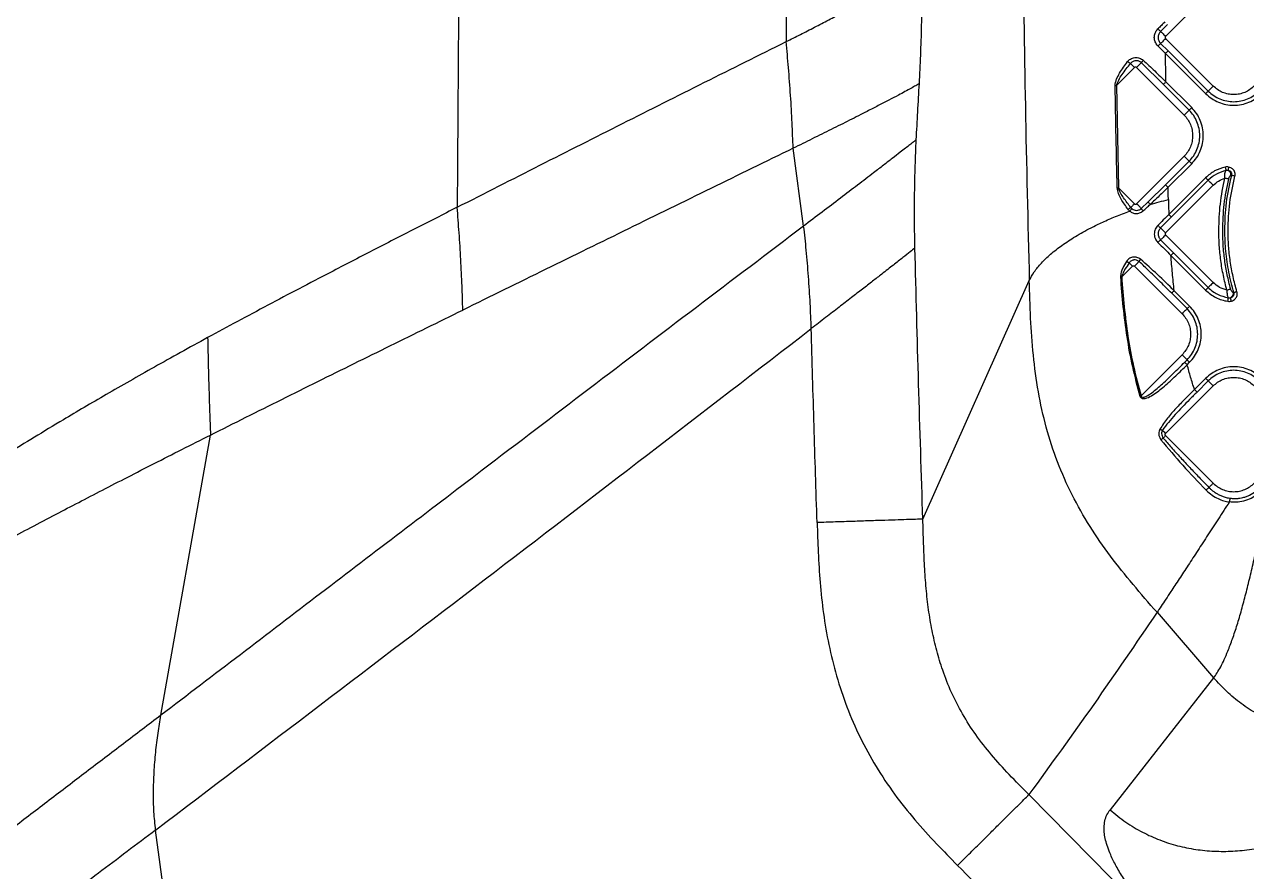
# Model space of a CAD drawing. Extents: x 400 to 501, y 484 to 634.
# Drawn here: x 417.22 to 434.14, y 535.79 to 547.51 of the extents above; entities that cross this region are included whole.
import ezdxf

# ---------------------------------------------------------------- set-up
doc = ezdxf.new("R2010")
doc.units = 0
doc.header["$MEASUREMENT"] = 0
doc.layers.add('DIM', color=3, linetype='Continuous')
doc.layers.add('GEOMETRY', color=3, linetype='Continuous', lineweight=25)

# ---------------------------------------------------------------- blocks, each defined once
blk = doc.blocks.new('2026 GRANDEE')
at = {"layer": 'GEOMETRY', "ltscale": 16}
for p, q in [((-17.406, -49.491), (-16.747, -48.833)), ((-17.38, -49.326), (-17.475, -49.422)), ((-16.747, -50.178), (-17.406, -49.52)), ((-17.513, -49.624), (-17.408, -49.726)), ((-17.475, -49.589), (-17.373, -49.692)), ((-17.408, -49.726), (-16.852, -50.283)), ((-17.373, -49.692), (-16.817, -50.248)), ((-17.436, -50.155), (-17.742, -49.855)), ((-17.837, -49.922), (-18.088, -50.173)), ((-17.809, -49.922), (-17.15, -50.581)), ((-18.088, -50.173), (-18.059, -51.586)), ((-17.08, -50.511), (-17.436, -50.155)), ((-17.045, -50.477), (-17.401, -50.12)), ((-17.809, -51.808), (-17.15, -51.149)), ((-17.406, -51.546), (-17.08, -51.219)), ((-17.372, -51.58), (-17.045, -51.254)), ((-16.502, -51.417), (-16.491, -51.415)), ((-18.076, -51.587), (-18.059, -51.586)), ((-18.059, -51.586), (-17.837, -51.808)), ((-17.647, -51.783), (-17.406, -51.546)), ((-17.406, -52.211), (-16.747, -51.552)), ((-16.852, -51.447), (-17.362, -51.957)), ((-16.817, -51.482), (-17.327, -51.992)), ((-17.743, -51.874), (-17.647, -51.783)), ((-17.327, -51.992), (-17.475, -52.142)), ((-16.747, -52.898), (-17.406, -52.239)), ((-17.475, -52.308), (-17.297, -52.487)), ((-17.332, -52.522), (-16.852, -53.003)), ((-17.297, -52.487), (-16.817, -52.968)), ((-17.865, -52.67), (-18.014, -52.819)), ((-17.837, -52.67), (-17.178, -53.329)), ((-20.767, -56.173), (-19.293, -52.87)), ((-17.108, -53.259), (-17.322, -53.046)), ((-17.074, -53.225), (-17.287, -53.011)), ((-16.462, -53.038), (-16.473, -53.036)), ((-17.178, -53.897), (-17.745, -54.465)), ((-17.142, -54.001), (-17.108, -53.967)), ((-17.107, -54.035), (-17.074, -54.002)), ((-16.852, -54.224), (-17.006, -54.379)), ((-16.817, -54.259), (-16.971, -54.414)), ((-17.761, -54.469), (-17.745, -54.465)), ((-17.406, -54.987), (-16.747, -54.329)), ((-31.317, -58.887), (-30.628, -55.008)), ((-16.747, -55.674), (-17.406, -55.016)), ((-17.525, -57.462), (-16.741, -58.369)), ((-16.741, -58.369), (-18.175, -60.195)), ((-19.299, -59.985), (-17.454, -61.855)), ((-30.7, -65.538), (-31.388, -60.475))]:
    blk.add_line(p, q, dxfattribs=at)
at = {"layer": 'GEOMETRY'}
blk.add_line((-22.417, -52.118), (-22.562, -51.039), dxfattribs=at)
at = {"layer": 'GEOMETRY', "ltscale": 16}
for points, knots in [([(-27.215, -39.169), (-27.21, -39.769), (-27.201, -40.973), (-27.192, -42.784), (-27.187, -44.602), (-27.187, -46.421), (-27.191, -48.239), (-27.2, -50.051), (-27.209, -51.255), (-27.214, -51.856)], [0, 0, 0, 0, 0.1423204, 0.2851601, 0.4283158, 0.5715827, 0.7147554, 0.857629, 1, 1, 1, 1]), ([(-19.384, -43.213), (-19.39, -44.018), (-19.401, -45.628), (-19.387, -48.043), (-19.352, -50.457), (-19.313, -52.066), (-19.293, -52.87)], [0, 0, 0, 0, 0.25009, 0.500135, 0.750085, 1, 1, 1, 1]), ([(-22.659, -49.564), (-22.593, -49.531), (-22.463, -49.466), (-22.265, -49.365), (-22.07, -49.263), (-21.879, -49.162), (-21.693, -49.062), (-21.515, -48.965), (-21.347, -48.871), (-21.192, -48.781), (-21.064, -48.706), (-20.961, -48.643), (-20.882, -48.592), (-20.817, -48.548), (-20.788, -48.525), (-20.773, -48.514)], [0, 0, 0, 0, 0.082725, 0.164742, 0.246303, 0.327654, 0.409037, 0.490693, 0.57287, 0.655806, 0.739758, 0.803563, 0.868167, 0.933643, 1, 1, 1, 1]), ([(-20.815, -50.144), (-20.808, -50.014), (-20.795, -49.749), (-20.783, -49.339), (-20.775, -48.926), (-20.774, -48.649), (-20.773, -48.514)], [0, 0, 0, 0, 0.245022, 0.499922, 0.754899, 1, 1, 1, 1]), ([(-17.513, -49.624), (-17.521, -49.615), (-17.536, -49.598), (-17.556, -49.559), (-17.567, -49.506), (-17.556, -49.453), (-17.536, -49.413), (-17.521, -49.396), (-17.513, -49.387)], [0, 0, 0, 0, 0.135591, 0.261415, 0.498235, 0.735805, 0.862699, 1, 1, 1, 1]), ([(-17.415, -49.291), (-17.431, -49.307), (-17.464, -49.339), (-17.496, -49.371), (-17.513, -49.387)], [0, 0, 0, 0, 0.5002102, 1, 1, 1, 1]), ([(-17.513, -49.387), (-17.508, -49.391), (-17.5, -49.4), (-17.488, -49.41), (-17.479, -49.419), (-17.477, -49.421), (-17.475, -49.422)], [0, 0, 0, 0, 0.2499956, 0.5, 0.7500044, 1, 1, 1, 1]), ([(-27.214, -51.856), (-26.832, -51.662), (-26.067, -51.273), (-24.925, -50.697), (-23.787, -50.125), (-23.035, -49.751), (-22.659, -49.564)], [0, 0, 0, 0, 0.249946, 0.499908, 0.749912, 1, 1, 1, 1]), ([(-17.475, -49.422), (-17.481, -49.428), (-17.492, -49.44), (-17.505, -49.468), (-17.512, -49.506), (-17.505, -49.543), (-17.491, -49.571), (-17.481, -49.583), (-17.475, -49.589)], [0, 0, 0, 0, 0.136114, 0.263221, 0.501626, 0.739372, 0.865441, 1, 1, 1, 1]), ([(-17.406, -49.491), (-17.407, -49.493), (-17.411, -49.498), (-17.412, -49.506), (-17.411, -49.513), (-17.407, -49.518), (-17.406, -49.52)], [0, 0, 0, 0, 0.2502274, 0.499999, 0.7497729, 1, 1, 1, 1]), ([(-17.475, -49.589), (-17.477, -49.59), (-17.479, -49.592), (-17.488, -49.601), (-17.5, -49.611), (-17.508, -49.62), (-17.513, -49.624)], [0, 0, 0, 0, 0.249996, 0.5, 0.750004, 1, 1, 1, 1]), ([(-17.401, -50.12), (-17.403, -50.055), (-17.405, -49.923), (-17.407, -49.792), (-17.408, -49.726)], [0, 0, 0, 0, 0.500013, 1, 1, 1, 1]), ([(-18.105, -50.173), (-18.104, -50.158), (-18.101, -50.127), (-18.079, -50.068), (-18.029, -49.969), (-17.971, -49.892), (-17.933, -49.84)], [0, 0, 0, 0, 0.119816, 0.241148, 0.488877, 1, 1, 1, 1]), ([(-18.088, -50.173), (-18.078, -50.147), (-18.058, -50.091), (-17.99, -49.99), (-17.931, -49.917), (-17.892, -49.867)], [0, 0, 0, 0, 0.230136, 0.478823, 1, 1, 1, 1]), ([(-17.933, -49.84), (-17.921, -49.827), (-17.901, -49.807), (-17.866, -49.79), (-17.834, -49.782), (-17.8, -49.783), (-17.758, -49.792), (-17.732, -49.81), (-17.716, -49.822)], [0, 0, 0, 0, 0.215866, 0.340646, 0.478172, 0.62192, 0.759949, 1, 1, 1, 1]), ([(-17.892, -49.867), (-17.895, -49.866), (-17.901, -49.863), (-17.911, -49.856), (-17.922, -49.848), (-17.929, -49.843), (-17.933, -49.84)], [0, 0, 0, 0, 0.2499996, 0.5000008, 0.7500016, 1, 1, 1, 1]), ([(-17.742, -49.855), (-17.753, -49.847), (-17.77, -49.834), (-17.799, -49.827), (-17.823, -49.827), (-17.845, -49.832), (-17.87, -49.844), (-17.883, -49.858), (-17.892, -49.867)], [0, 0, 0, 0, 0.239927, 0.378203, 0.520254, 0.656652, 0.78222, 1, 1, 1, 1]), ([(-17.716, -49.822), (-17.719, -49.826), (-17.725, -49.833), (-17.733, -49.842), (-17.739, -49.85), (-17.741, -49.854), (-17.742, -49.855)], [0, 0, 0, 0, 0.249999, 0.5, 0.750001, 1, 1, 1, 1]), ([(-17.716, -49.822), (-17.663, -49.871), (-17.557, -49.969), (-17.453, -50.07), (-17.401, -50.12)], [0, 0, 0, 0, 0.502058, 1, 1, 1, 1]), ([(-17.809, -49.922), (-17.811, -49.921), (-17.815, -49.917), (-17.823, -49.916), (-17.831, -49.917), (-17.835, -49.921), (-17.837, -49.922)], [0, 0, 0, 0, 0.249938, 0.499864, 0.749789, 1, 1, 1, 1]), ([(-20.815, -50.144), (-20.83, -50.153), (-20.86, -50.171), (-20.93, -50.21), (-21.011, -50.254), (-21.112, -50.308), (-21.235, -50.373), (-21.381, -50.448), (-21.561, -50.541), (-21.779, -50.651), (-22.035, -50.779), (-22.299, -50.91), (-22.474, -50.996), (-22.562, -51.039)], [0, 0, 0, 0, 0.075192, 0.146936, 0.215512, 0.281406, 0.366159, 0.448344, 0.528654, 0.646803, 0.763743, 0.880977, 1, 1, 1, 1]), ([(-20.858, -50.922), (-20.851, -50.793), (-20.837, -50.534), (-20.822, -50.275), (-20.815, -50.144)], [0, 0, 0, 0, 0.496297, 1, 1, 1, 1]), ([(-18.076, -51.587), (-18.081, -51.351), (-18.092, -50.88), (-18.101, -50.409), (-18.105, -50.173)], [0, 0, 0, 0, 0.500081, 1, 1, 1, 1]), ([(-18.105, -50.173), (-18.102, -50.173), (-18.097, -50.173), (-18.091, -50.173), (-18.088, -50.173)], [0, 0, 0, 0, 0.5, 1, 1, 1, 1]), ([(-20.858, -50.922), (-20.87, -50.931), (-20.893, -50.95), (-20.945, -50.991), (-21.007, -51.039), (-21.087, -51.101), (-21.188, -51.179), (-21.311, -51.274), (-21.47, -51.396), (-21.668, -51.548), (-21.908, -51.731), (-22.16, -51.923), (-22.331, -52.052), (-22.417, -52.118)], [0, 0, 0, 0, 0.060365, 0.120688, 0.181064, 0.241603, 0.322775, 0.404698, 0.48745, 0.613098, 0.740584, 0.869704, 1, 1, 1, 1]), ([(-20.877, -52.42), (-20.879, -52.296), (-20.883, -52.042), (-20.881, -51.661), (-20.874, -51.284), (-20.863, -51.041), (-20.858, -50.922)], [0, 0, 0, 0, 0.244928, 0.500097, 0.755199, 1, 1, 1, 1]), ([(-22.562, -51.039), (-22.941, -51.224), (-23.7, -51.595), (-24.841, -52.153), (-25.986, -52.714), (-26.752, -53.09), (-27.135, -53.278)], [0, 0, 0, 0, 0.250092, 0.500097, 0.750058, 1, 1, 1, 1]), ([(-16.586, -51.454), (-16.586, -51.442), (-16.587, -51.429), (-16.587, -51.415), (-16.586, -51.403), (-16.584, -51.383), (-16.579, -51.359), (-16.573, -51.351), (-16.571, -51.348)], [0, 0, 0, 0, 0.245065, 0.253788, 0.318007, 0.492557, 0.743617, 1, 1, 1, 1]), ([(-16.534, -51.299), (-16.542, -51.298), (-16.558, -51.295), (-16.573, -51.298), (-16.581, -51.299)], [0, 0, 0, 0, 0.50405, 1, 1, 1, 1]), ([(-16.543, -51.347), (-16.548, -51.346), (-16.557, -51.345), (-16.566, -51.347), (-16.571, -51.348)], [0, 0, 0, 0, 0.500591, 1, 1, 1, 1]), ([(-16.534, -51.299), (-16.535, -51.304), (-16.537, -51.315), (-16.54, -51.33), (-16.542, -51.341), (-16.543, -51.345), (-16.543, -51.347)], [0, 0, 0, 0, 0.249997, 0.5, 0.750003, 1, 1, 1, 1]), ([(-16.502, -51.417), (-16.502, -51.41), (-16.501, -51.395), (-16.509, -51.373), (-16.524, -51.355), (-16.537, -51.35), (-16.543, -51.347)], [0, 0, 0, 0, 0.2500017, 0.5000022, 0.7500009, 1, 1, 1, 1]), ([(-16.491, -51.415), (-16.49, -51.41), (-16.487, -51.401), (-16.489, -51.386), (-16.496, -51.373), (-16.507, -51.36), (-16.523, -51.351), (-16.537, -51.348), (-16.543, -51.347)], [0, 0, 0, 0, 0.13831, 0.295687, 0.445976, 0.576166, 0.79945, 1, 1, 1, 1]), ([(-16.447, -51.426), (-16.445, -51.418), (-16.442, -51.4), (-16.446, -51.373), (-16.457, -51.349), (-16.476, -51.326), (-16.501, -51.308), (-16.523, -51.302), (-16.534, -51.299)], [0, 0, 0, 0, 0.142958, 0.310034, 0.468096, 0.600402, 0.816001, 1, 1, 1, 1]), ([(-16.533, -51.466), (-16.531, -51.46), (-16.528, -51.448), (-16.52, -51.433), (-16.511, -51.422), (-16.505, -51.419), (-16.502, -51.417)], [0, 0, 0, 0, 0.242229, 0.493591, 0.748674, 1, 1, 1, 1]), ([(-17.927, -51.885), (-17.96, -51.838), (-18.008, -51.769), (-18.06, -51.669), (-18.071, -51.614), (-18.076, -51.587)], [0, 0, 0, 0, 0.509886, 0.758071, 1, 1, 1, 1]), ([(-17.888, -51.859), (-17.922, -51.815), (-17.972, -51.75), (-18.031, -51.659), (-18.05, -51.61), (-18.059, -51.586)], [0, 0, 0, 0, 0.518993, 0.767654, 1, 1, 1, 1]), ([(-17.372, -51.58), (-17.412, -51.62), (-17.495, -51.7), (-17.578, -51.778), (-17.619, -51.817)], [0, 0, 0, 0, 0.498568, 1, 1, 1, 1]), ([(-17.368, -51.75), (-17.368, -51.721), (-17.37, -51.665), (-17.371, -51.609), (-17.372, -51.58)], [0, 0, 0, 0, 0.500019, 1, 1, 1, 1]), ([(-17.619, -51.817), (-17.578, -51.805), (-17.495, -51.781), (-17.411, -51.76), (-17.368, -51.75)], [0, 0, 0, 0, 0.492065, 1, 1, 1, 1]), ([(-17.368, -51.75), (-17.367, -51.784), (-17.365, -51.854), (-17.363, -51.923), (-17.362, -51.957)], [0, 0, 0, 0, 0.499498, 1, 1, 1, 1]), ([(-27.214, -51.856), (-27.409, -51.956), (-27.798, -52.154), (-28.384, -52.454), (-28.92, -52.732), (-29.404, -52.984), (-29.835, -53.212), (-30.259, -53.438), (-30.532, -53.586), (-30.668, -53.66)], [0, 0, 0, 0, 0.166413, 0.332981, 0.49967, 0.624643, 0.749655, 0.874802, 1, 1, 1, 1]), ([(-27.135, -53.278), (-27.139, -53.167), (-27.146, -52.938), (-27.162, -52.582), (-27.185, -52.217), (-27.204, -51.974), (-27.214, -51.856)], [0, 0, 0, 0, 0.241481, 0.500513, 0.759028, 1, 1, 1, 1]), ([(-19.293, -52.87), (-19.272, -52.83), (-19.231, -52.751), (-19.13, -52.628), (-19.002, -52.505), (-18.844, -52.382), (-18.658, -52.259), (-18.465, -52.152), (-18.276, -52.06), (-18.098, -51.983), (-17.969, -51.935), (-17.904, -51.91)], [0, 0, 0, 0, 0.120879, 0.240758, 0.360631, 0.481482, 0.604387, 0.730606, 0.817397, 0.906953, 1, 1, 1, 1]), ([(-17.927, -51.885), (-17.924, -51.882), (-17.917, -51.877), (-17.907, -51.87), (-17.897, -51.864), (-17.891, -51.861), (-17.888, -51.859)], [0, 0, 0, 0, 0.249999, 0.5, 0.750001, 1, 1, 1, 1]), ([(-17.904, -51.91), (-17.908, -51.906), (-17.917, -51.899), (-17.924, -51.889), (-17.927, -51.885)], [0, 0, 0, 0, 0.513411, 1, 1, 1, 1]), ([(-17.904, -51.91), (-17.901, -51.907), (-17.896, -51.9), (-17.887, -51.891), (-17.879, -51.883), (-17.874, -51.879), (-17.871, -51.877)], [0, 0, 0, 0, 0.249999, 0.5, 0.750001, 1, 1, 1, 1]), ([(-17.904, -51.91), (-17.89, -51.919), (-17.863, -51.938), (-17.815, -51.945), (-17.763, -51.938), (-17.734, -51.917), (-17.719, -51.907)], [0, 0, 0, 0, 0.245718, 0.481458, 0.725472, 1, 1, 1, 1]), ([(-17.888, -51.859), (-17.885, -51.862), (-17.88, -51.869), (-17.874, -51.874), (-17.871, -51.877)], [0, 0, 0, 0, 0.486811, 1, 1, 1, 1]), ([(-17.871, -51.877), (-17.862, -51.883), (-17.843, -51.896), (-17.809, -51.901), (-17.773, -51.896), (-17.753, -51.881), (-17.743, -51.874)], [0, 0, 0, 0, 0.2481494, 0.4819217, 0.7258421, 1, 1, 1, 1]), ([(-17.837, -51.808), (-17.835, -51.81), (-17.831, -51.813), (-17.823, -51.814), (-17.815, -51.813), (-17.811, -51.81), (-17.809, -51.808)], [0, 0, 0, 0, 0.250227, 0.499999, 0.749773, 1, 1, 1, 1]), ([(-17.719, -51.907), (-17.722, -51.903), (-17.727, -51.897), (-17.735, -51.887), (-17.74, -51.879), (-17.742, -51.876), (-17.743, -51.874)], [0, 0, 0, 0, 0.249999, 0.5, 0.750001, 1, 1, 1, 1]), ([(-17.719, -51.907), (-17.702, -51.892), (-17.669, -51.863), (-17.636, -51.832), (-17.619, -51.817)], [0, 0, 0, 0, 0.496299, 1, 1, 1, 1]), ([(-17.647, -51.783), (-17.646, -51.784), (-17.644, -51.788), (-17.638, -51.796), (-17.63, -51.806), (-17.623, -51.813), (-17.619, -51.817)], [0, 0, 0, 0, 0.249998, 0.5, 0.750002, 1, 1, 1, 1]), ([(-17.513, -52.107), (-17.527, -52.124), (-17.548, -52.15), (-17.561, -52.194), (-17.564, -52.23), (-17.559, -52.265), (-17.545, -52.305), (-17.526, -52.328), (-17.514, -52.343)], [0, 0, 0, 0, 0.242149, 0.379776, 0.521939, 0.658034, 0.782597, 1, 1, 1, 1]), ([(-17.362, -51.957), (-17.387, -51.982), (-17.438, -52.032), (-17.488, -52.082), (-17.513, -52.107)], [0, 0, 0, 0, 0.50244, 1, 1, 1, 1]), ([(-17.475, -52.142), (-17.477, -52.141), (-17.48, -52.139), (-17.489, -52.13), (-17.501, -52.12), (-17.509, -52.111), (-17.513, -52.107)], [0, 0, 0, 0, 0.2499957, 0.5, 0.7500043, 1, 1, 1, 1]), ([(-22.417, -52.118), (-22.912, -52.492), (-23.902, -53.241), (-25.385, -54.368), (-26.747, -55.405), (-27.987, -56.35), (-29.103, -57.201), (-30.212, -58.046), (-30.949, -58.608), (-31.317, -58.887)], [0, 0, 0, 0, 0.166615, 0.333141, 0.499656, 0.625894, 0.751142, 0.876101, 1, 1, 1, 1]), ([(-17.475, -52.142), (-17.484, -52.153), (-17.499, -52.172), (-17.508, -52.203), (-17.51, -52.229), (-17.506, -52.253), (-17.497, -52.281), (-17.483, -52.298), (-17.475, -52.308)], [0, 0, 0, 0, 0.240962, 0.379524, 0.521474, 0.657897, 0.783428, 1, 1, 1, 1]), ([(-17.406, -52.211), (-17.407, -52.213), (-17.411, -52.217), (-17.412, -52.225), (-17.411, -52.233), (-17.407, -52.237), (-17.406, -52.239)], [0, 0, 0, 0, 0.2499385, 0.4998644, 0.7497889, 1, 1, 1, 1]), ([(-20.877, -52.42), (-20.897, -52.436), (-20.938, -52.469), (-21.042, -52.551), (-21.174, -52.654), (-21.318, -52.767), (-21.463, -52.88), (-21.604, -52.989), (-21.759, -53.109), (-21.93, -53.241), (-22.116, -53.385), (-22.245, -53.485), (-22.312, -53.536)], [0, 0, 0, 0, 0.104298, 0.210034, 0.319503, 0.434865, 0.516167, 0.60174, 0.692284, 0.788526, 0.891029, 1, 1, 1, 1]), ([(-20.767, -56.173), (-20.787, -55.548), (-20.827, -54.297), (-20.86, -53.046), (-20.877, -52.42)], [0, 0, 0, 0, 0.499414, 1, 1, 1, 1]), ([(-17.514, -52.343), (-17.509, -52.339), (-17.501, -52.331), (-17.489, -52.32), (-17.48, -52.311), (-17.476, -52.309), (-17.475, -52.308)], [0, 0, 0, 0, 0.249996, 0.5, 0.750004, 1, 1, 1, 1]), ([(-17.514, -52.343), (-17.483, -52.373), (-17.423, -52.433), (-17.362, -52.493), (-17.332, -52.522)], [0, 0, 0, 0, 0.499587, 1, 1, 1, 1]), ([(-17.946, -52.605), (-17.965, -52.636), (-17.993, -52.684), (-18.025, -52.756), (-18.029, -52.798), (-18.032, -52.821)], [0, 0, 0, 0, 0.467539, 0.719055, 1, 1, 1, 1]), ([(-17.753, -52.576), (-17.761, -52.571), (-17.776, -52.559), (-17.81, -52.546), (-17.845, -52.543), (-17.879, -52.551), (-17.904, -52.562), (-17.928, -52.58), (-17.94, -52.596), (-17.946, -52.605)], [0, 0, 0, 0, 0.130662, 0.252688, 0.485033, 0.602492, 0.724527, 0.855097, 1, 1, 1, 1]), ([(-17.909, -52.626), (-17.912, -52.625), (-17.918, -52.622), (-17.927, -52.617), (-17.937, -52.611), (-17.943, -52.607), (-17.946, -52.605)], [0, 0, 0, 0, 0.25, 0.500001, 0.750001, 1, 1, 1, 1]), ([(-17.774, -52.607), (-17.779, -52.603), (-17.79, -52.595), (-17.813, -52.586), (-17.838, -52.583), (-17.862, -52.588), (-17.879, -52.596), (-17.896, -52.609), (-17.905, -52.62), (-17.909, -52.626)], [0, 0, 0, 0, 0.130072, 0.251871, 0.483056, 0.598679, 0.720815, 0.852984, 1, 1, 1, 1]), ([(-17.753, -52.576), (-17.755, -52.579), (-17.76, -52.585), (-17.766, -52.594), (-17.771, -52.602), (-17.773, -52.605), (-17.774, -52.607)], [0, 0, 0, 0, 0.250001, 0.500001, 0.750001, 1, 1, 1, 1]), ([(-17.322, -53.046), (-17.373, -52.995), (-17.475, -52.894), (-17.624, -52.746), (-17.725, -52.652), (-17.774, -52.607)], [0, 0, 0, 0, 0.340908, 0.682957, 1, 1, 1, 1]), ([(-17.287, -53.011), (-17.364, -52.936), (-17.516, -52.787), (-17.674, -52.646), (-17.753, -52.576)], [0, 0, 0, 0, 0.504291, 1, 1, 1, 1]), ([(-17.287, -53.011), (-17.296, -52.929), (-17.313, -52.767), (-17.326, -52.604), (-17.332, -52.522)], [0, 0, 0, 0, 0.501282, 1, 1, 1, 1]), ([(-17.909, -52.626), (-17.929, -52.655), (-17.963, -52.703), (-18, -52.767), (-18.01, -52.805), (-18.014, -52.819)], [0, 0, 0, 0, 0.479286, 0.791863, 1, 1, 1, 1]), ([(-17.865, -52.67), (-17.863, -52.669), (-17.859, -52.665), (-17.851, -52.664), (-17.843, -52.665), (-17.839, -52.669), (-17.837, -52.67)], [0, 0, 0, 0, 0.250227, 0.500001, 0.749773, 1, 1, 1, 1]), ([(-17.525, -57.462), (-17.637, -57.335), (-17.858, -57.08), (-18.173, -56.688), (-18.459, -56.276), (-18.707, -55.841), (-18.91, -55.382), (-19.066, -54.903), (-19.175, -54.408), (-19.242, -53.902), (-19.278, -53.388), (-19.288, -53.043), (-19.293, -52.87)], [0, 0, 0, 0, 0.100388, 0.199563, 0.298138, 0.396669, 0.495634, 0.595063, 0.694843, 0.796069, 0.897458, 1, 1, 1, 1]), ([(-18.032, -52.821), (-18.029, -52.82), (-18.023, -52.82), (-18.017, -52.82), (-18.014, -52.819)], [0, 0, 0, 0, 0.5, 1, 1, 1, 1]), ([(-18.032, -52.821), (-18.021, -52.959), (-18, -53.236), (-17.946, -53.65), (-17.873, -54.063), (-17.798, -54.334), (-17.761, -54.469)], [0, 0, 0, 0, 0.248292, 0.497402, 0.748048, 1, 1, 1, 1]), ([(-18.014, -52.819), (-18.004, -52.957), (-17.983, -53.234), (-17.93, -53.647), (-17.857, -54.059), (-17.783, -54.329), (-17.745, -54.465)], [0, 0, 0, 0, 0.2484563, 0.4976406, 0.7482426, 1, 1, 1, 1]), ([(-16.557, -53.004), (-16.557, -53.016), (-16.557, -53.033), (-16.555, -53.055), (-16.552, -53.075), (-16.545, -53.098), (-16.54, -53.105), (-16.537, -53.109)], [0, 0, 0, 0, 0.24529, 0.336613, 0.49294, 0.743987, 1, 1, 1, 1]), ([(-16.537, -53.109), (-16.532, -53.109), (-16.523, -53.11), (-16.514, -53.108), (-16.509, -53.108)], [0, 0, 0, 0, 0.499444, 1, 1, 1, 1]), ([(-16.473, -53.036), (-16.472, -53.043), (-16.471, -53.058), (-16.478, -53.08), (-16.491, -53.098), (-16.503, -53.104), (-16.509, -53.108)], [0, 0, 0, 0, 0.249994, 0.5, 0.750006, 1, 1, 1, 1]), ([(-16.509, -53.108), (-16.503, -53.106), (-16.49, -53.102), (-16.475, -53.092), (-16.465, -53.079), (-16.459, -53.066), (-16.458, -53.051), (-16.46, -53.042), (-16.462, -53.038)], [0, 0, 0, 0, 0.2015732, 0.4251199, 0.5548726, 0.7032821, 0.8597875, 1, 1, 1, 1]), ([(-16.496, -53.154), (-16.497, -53.149), (-16.5, -53.138), (-16.504, -53.124), (-16.508, -53.113), (-16.509, -53.109), (-16.509, -53.108)], [0, 0, 0, 0, 0.249997, 0.5, 0.750003, 1, 1, 1, 1]), ([(-16.473, -53.036), (-16.476, -53.035), (-16.482, -53.032), (-16.491, -53.021), (-16.499, -53.007), (-16.503, -52.996), (-16.505, -52.99)], [0, 0, 0, 0, 0.252292, 0.507828, 0.758858, 1, 1, 1, 1]), ([(-16.496, -53.154), (-16.486, -53.151), (-16.465, -53.143), (-16.441, -53.124), (-16.425, -53.1), (-16.415, -53.076), (-16.412, -53.05), (-16.416, -53.033), (-16.418, -53.025)], [0, 0, 0, 0, 0.185319, 0.401313, 0.532972, 0.688597, 0.854587, 1, 1, 1, 1]), ([(-30.628, -55.008), (-30.465, -54.927), (-30.141, -54.764), (-29.643, -54.516), (-29.143, -54.267), (-28.64, -54.019), (-28.138, -53.771), (-27.636, -53.524), (-27.302, -53.36), (-27.135, -53.278)], [0, 0, 0, 0, 0.1430761, 0.2860686, 0.428903, 0.571755, 0.7146561, 0.8573161, 1, 1, 1, 1]), ([(-16.544, -53.157), (-16.536, -53.158), (-16.52, -53.16), (-16.504, -53.156), (-16.496, -53.154)], [0, 0, 0, 0, 0.496224, 1, 1, 1, 1]), ([(-31.388, -60.475), (-29.871, -59.322), (-26.838, -57.019), (-23.82, -54.697), (-22.312, -53.536)], [0, 0, 0, 0, 0.500344, 1, 1, 1, 1]), ([(-30.668, -53.66), (-30.795, -53.729), (-31.048, -53.868), (-31.408, -54.069), (-31.751, -54.263), (-32.074, -54.449), (-32.379, -54.627), (-32.715, -54.826), (-33.072, -55.042), (-33.445, -55.271), (-33.796, -55.491), (-34.019, -55.632), (-34.131, -55.703)], [0, 0, 0, 0, 0.083048, 0.166178, 0.249436, 0.332748, 0.416119, 0.499552, 0.624736, 0.749924, 0.875027, 1, 1, 1, 1]), ([(-30.668, -53.66), (-30.666, -53.768), (-30.661, -53.994), (-30.652, -54.336), (-30.641, -54.677), (-30.632, -54.901), (-30.628, -55.008)], [0, 0, 0, 0, 0.2399442, 0.5000994, 0.7601598, 1, 1, 1, 1]), ([(-17.761, -54.469), (-17.76, -54.473), (-17.757, -54.48), (-17.749, -54.491), (-17.738, -54.499), (-17.724, -54.503), (-17.7, -54.505), (-17.65, -54.493), (-17.551, -54.438), (-17.42, -54.332), (-17.264, -54.189), (-17.16, -54.087), (-17.107, -54.035)], [0, 0, 0, 0, 0.01431, 0.027042, 0.046988, 0.063408, 0.078512, 0.135619, 0.250024, 0.488719, 0.739115, 1, 1, 1, 1]), ([(-17.745, -54.465), (-17.745, -54.467), (-17.744, -54.472), (-17.741, -54.478), (-17.737, -54.482), (-17.73, -54.486), (-17.721, -54.487), (-17.708, -54.486), (-17.691, -54.48), (-17.652, -54.462), (-17.595, -54.423), (-17.521, -54.363), (-17.421, -54.274), (-17.294, -54.152), (-17.194, -54.052), (-17.142, -54.001)], [0, 0, 0, 0, 0.009244, 0.017377, 0.025048, 0.03302, 0.046145, 0.059658, 0.083195, 0.112305, 0.225501, 0.34531, 0.469662, 0.728858, 1, 1, 1, 1]), ([(-17.006, -54.379), (-17.025, -54.322), (-17.061, -54.208), (-17.092, -54.093), (-17.107, -54.035)], [0, 0, 0, 0, 0.500319, 1, 1, 1, 1]), ([(-17.006, -54.379), (-17.05, -54.422), (-17.138, -54.508), (-17.264, -54.64), (-17.386, -54.775), (-17.452, -54.876), (-17.485, -54.927)], [0, 0, 0, 0, 0.2509355, 0.4986841, 0.7462054, 1, 1, 1, 1]), ([(-16.971, -54.414), (-17.006, -54.448), (-17.074, -54.516), (-17.175, -54.619), (-17.273, -54.724), (-17.368, -54.83), (-17.423, -54.906), (-17.45, -54.943)], [0, 0, 0, 0, 0.202045, 0.402805, 0.603588, 0.805212, 1, 1, 1, 1]), ([(-17.485, -54.927), (-17.489, -54.936), (-17.498, -54.956), (-17.502, -54.994), (-17.495, -55.036), (-17.479, -55.061), (-17.471, -55.073)], [0, 0, 0, 0, 0.201093, 0.435437, 0.712698, 1, 1, 1, 1]), ([(-17.485, -54.927), (-17.482, -54.928), (-17.476, -54.932), (-17.467, -54.936), (-17.458, -54.94), (-17.453, -54.942), (-17.45, -54.943)], [0, 0, 0, 0, 0.250001, 0.500002, 0.750001, 1, 1, 1, 1]), ([(-17.45, -54.943), (-17.453, -54.95), (-17.46, -54.964), (-17.463, -54.991), (-17.458, -55.022), (-17.446, -55.041), (-17.44, -55.05)], [0, 0, 0, 0, 0.196093, 0.430127, 0.7091, 1, 1, 1, 1]), ([(-34.318, -56.931), (-34.227, -56.882), (-34.044, -56.783), (-33.753, -56.626), (-33.446, -56.462), (-33.118, -56.289), (-32.788, -56.115), (-32.456, -55.942), (-32.126, -55.771), (-31.777, -55.591), (-31.41, -55.403), (-31.027, -55.209), (-30.761, -55.075), (-30.628, -55.008)], [0, 0, 0, 0, 0.099969, 0.200019, 0.300149, 0.400308, 0.500458, 0.58389, 0.667258, 0.750568, 0.833822, 0.916952, 1, 1, 1, 1]), ([(-17.471, -55.073), (-17.468, -55.071), (-17.463, -55.067), (-17.455, -55.061), (-17.447, -55.055), (-17.443, -55.052), (-17.44, -55.05)], [0, 0, 0, 0, 0.25, 0.5, 0.75, 1, 1, 1, 1]), ([(-17.471, -55.073), (-17.372, -55.192), (-17.171, -55.432), (-16.954, -55.657), (-16.845, -55.77)], [0, 0, 0, 0, 0.496637, 1, 1, 1, 1]), ([(-17.44, -55.05), (-17.404, -55.092), (-17.326, -55.183), (-17.202, -55.319), (-17.073, -55.457), (-16.941, -55.595), (-16.852, -55.686), (-16.806, -55.734)], [0, 0, 0, 0, 0.180458, 0.384777, 0.590505, 0.789026, 1, 1, 1, 1]), ([(-17.406, -55.016), (-17.407, -55.014), (-17.411, -55.009), (-17.412, -55.002), (-17.411, -54.994), (-17.407, -54.989), (-17.406, -54.987)], [0, 0, 0, 0, 0.250227, 0.500001, 0.749773, 1, 1, 1, 1]), ([(-16.845, -55.77), (-16.841, -55.766), (-16.834, -55.759), (-16.823, -55.749), (-16.813, -55.74), (-16.808, -55.736), (-16.806, -55.734)], [0, 0, 0, 0, 0.249998, 0.499999, 0.750001, 1, 1, 1, 1]), ([(-16.845, -55.77), (-16.818, -55.795), (-16.768, -55.841), (-16.683, -55.889), (-16.603, -55.921), (-16.549, -55.93), (-16.523, -55.935)], [0, 0, 0, 0, 0.294454, 0.555157, 0.78809, 1, 1, 1, 1]), ([(-16.806, -55.734), (-16.796, -55.744), (-16.774, -55.765), (-16.738, -55.793), (-16.698, -55.819), (-16.662, -55.838), (-16.632, -55.851), (-16.608, -55.861), (-16.582, -55.869), (-16.55, -55.877), (-16.527, -55.881), (-16.513, -55.883)], [0, 0, 0, 0, 0.129602, 0.265657, 0.408296, 0.557648, 0.628829, 0.706211, 0.789826, 0.87323, 1, 1, 1, 1]), ([(-16.126, -55.825), (-16.158, -55.846), (-16.22, -55.889), (-16.324, -55.925), (-16.426, -55.942), (-16.492, -55.937), (-16.523, -55.935)], [0, 0, 0, 0, 0.272089, 0.531131, 0.773407, 1, 1, 1, 1]), ([(-16.513, -55.883), (-16.495, -55.885), (-16.466, -55.887), (-16.421, -55.887), (-16.38, -55.882), (-16.333, -55.873), (-16.288, -55.859), (-16.226, -55.834), (-16.184, -55.805), (-16.156, -55.786)], [0, 0, 0, 0, 0.140633, 0.227998, 0.356405, 0.47065, 0.603495, 0.729242, 1, 1, 1, 1]), ([(-16.523, -55.935), (-16.574, -56.013), (-16.675, -56.168), (-16.821, -56.393), (-16.962, -56.609), (-17.095, -56.813), (-17.221, -57.005), (-17.324, -57.161), (-17.406, -57.285), (-17.472, -57.383), (-17.507, -57.435), (-17.525, -57.462)], [0, 0, 0, 0, 0.117897, 0.235017, 0.352533, 0.471674, 0.59387, 0.720891, 0.809424, 0.902063, 1, 1, 1, 1]), ([(-16.741, -58.369), (-16.725, -58.347), (-16.694, -58.305), (-16.644, -58.218), (-16.594, -58.117), (-16.539, -57.989), (-16.479, -57.83), (-16.415, -57.638), (-16.354, -57.429), (-16.295, -57.207), (-16.237, -56.973), (-16.172, -56.687), (-16.099, -56.344), (-16.045, -56.081), (-16.018, -55.947)], [0, 0, 0, 0, 0.064425, 0.127451, 0.189429, 0.25068, 0.331676, 0.412432, 0.49338, 0.574874, 0.657207, 0.740643, 0.868376, 1, 1, 1, 1]), ([(-16.513, -55.883), (-16.514, -55.885), (-16.515, -55.89), (-16.518, -55.903), (-16.521, -55.918), (-16.523, -55.929), (-16.523, -55.935)], [0, 0, 0, 0, 0.249997, 0.5, 0.750003, 1, 1, 1, 1]), ([(-20.767, -56.173), (-20.789, -56.173), (-20.834, -56.175), (-20.952, -56.178), (-21.104, -56.183), (-21.288, -56.189), (-21.499, -56.196), (-21.731, -56.204), (-21.977, -56.211), (-22.146, -56.217), (-22.231, -56.22)], [0, 0, 0, 0, 0.125004, 0.250004, 0.375001, 0.5, 0.624999, 0.749996, 0.874996, 1, 1, 1, 1]), ([(-19.299, -59.985), (-19.39, -59.893), (-19.569, -59.714), (-19.818, -59.44), (-20.036, -59.161), (-20.221, -58.872), (-20.374, -58.574), (-20.491, -58.279), (-20.578, -57.991), (-20.642, -57.711), (-20.69, -57.424), (-20.723, -57.128), (-20.744, -56.822), (-20.757, -56.503), (-20.764, -56.285), (-20.767, -56.173)], [0, 0, 0, 0, 0.0919628, 0.1786978, 0.2616603, 0.3420768, 0.4209658, 0.4992786, 0.5665664, 0.6344618, 0.7033343, 0.773659, 0.8459593, 0.920508, 1, 1, 1, 1]), ([(-17.525, -57.462), (-17.816, -57.889), (-18.397, -58.743), (-18.998, -59.571), (-19.299, -59.985)], [0, 0, 0, 0, 0.49995, 1, 1, 1, 1]), ([(-13.896, -58.848), (-13.969, -58.888), (-14.118, -58.971), (-14.356, -59.063), (-14.605, -59.129), (-14.862, -59.165), (-15.125, -59.171), (-15.388, -59.144), (-15.647, -59.085), (-15.898, -58.995), (-16.137, -58.876), (-16.36, -58.729), (-16.564, -58.562), (-16.682, -58.433), (-16.741, -58.369)], [0, 0, 0, 0, 0.079829, 0.161312, 0.242901, 0.325269, 0.409446, 0.494262, 0.578901, 0.663699, 0.749203, 0.833985, 0.917276, 1, 1, 1, 1]), ([(-31.317, -58.887), (-31.489, -59.018), (-31.833, -59.281), (-32.349, -59.673), (-32.862, -60.064), (-33.335, -60.424), (-33.766, -60.752), (-34.154, -61.046), (-34.531, -61.332), (-34.892, -61.604), (-35.216, -61.847), (-35.502, -62.06), (-35.754, -62.245), (-35.989, -62.416), (-36.206, -62.571), (-36.407, -62.711), (-36.623, -62.857), (-36.847, -63.001), (-37.073, -63.135), (-37.281, -63.246), (-37.413, -63.302), (-37.479, -63.33)], [0, 0, 0, 0, 0.062819, 0.12573, 0.188608, 0.251697, 0.301561, 0.351582, 0.401254, 0.451207, 0.500969, 0.542193, 0.583772, 0.624843, 0.666359, 0.707842, 0.749148, 0.812007, 0.874198, 0.937363, 1, 1, 1, 1]), ([(-31.388, -60.475), (-31.397, -60.391), (-31.416, -60.218), (-31.42, -59.95), (-31.411, -59.674), (-31.388, -59.401), (-31.358, -59.138), (-31.33, -58.969), (-31.317, -58.887)], [0, 0, 0, 0, 0.156903, 0.324382, 0.498487, 0.673296, 0.842263, 1, 1, 1, 1]), ([(-20.285, -60.964), (-20.233, -60.912), (-20.128, -60.807), (-19.973, -60.654), (-19.826, -60.508), (-19.688, -60.372), (-19.564, -60.248), (-19.456, -60.141), (-19.364, -60.05), (-19.32, -60.007), (-19.299, -59.985)], [0, 0, 0, 0, 0.125002, 0.250002, 0.375001, 0.5, 0.624999, 0.749998, 0.874998, 1, 1, 1, 1]), ([(-17.454, -61.855), (-17.528, -61.766), (-17.675, -61.587), (-17.855, -61.347), (-17.992, -61.142), (-18.092, -60.975), (-18.163, -60.832), (-18.21, -60.712), (-18.239, -60.614), (-18.256, -60.524), (-18.26, -60.433), (-18.249, -60.345), (-18.221, -60.262), (-18.19, -60.217), (-18.175, -60.195)], [0, 0, 0, 0, 0.13354, 0.266491, 0.353688, 0.438322, 0.520224, 0.580542, 0.639852, 0.698615, 0.757646, 0.83723, 0.917999, 1, 1, 1, 1]), ([(-18.175, -60.195), (-18.103, -60.254), (-17.962, -60.37), (-17.729, -60.508), (-17.489, -60.617), (-17.242, -60.696), (-16.99, -60.747), (-16.734, -60.772), (-16.474, -60.771), (-16.212, -60.744), (-15.948, -60.69), (-15.681, -60.607), (-15.41, -60.495), (-15.237, -60.393), (-15.148, -60.341)], [0, 0, 0, 0, 0.086644, 0.169967, 0.251109, 0.330929, 0.410108, 0.489222, 0.568804, 0.649434, 0.731787, 0.816745, 0.905542, 1, 1, 1, 1]), ([(-31.388, -60.475), (-31.52, -60.574), (-31.784, -60.774), (-32.181, -61.074), (-32.581, -61.376), (-32.984, -61.68), (-33.364, -61.965), (-33.718, -62.23), (-34.044, -62.472), (-34.359, -62.706), (-34.661, -62.928), (-34.944, -63.134), (-35.206, -63.323), (-35.446, -63.494), (-35.661, -63.644), (-35.855, -63.777), (-36.028, -63.892), (-36.182, -63.992), (-36.345, -64.094), (-36.51, -64.191), (-36.68, -64.285), (-36.839, -64.366), (-36.947, -64.414), (-37, -64.438)], [0, 0, 0, 0, 0.049736, 0.099754, 0.150071, 0.200916, 0.252096, 0.294407, 0.336837, 0.379232, 0.421448, 0.464055, 0.506404, 0.548615, 0.591182, 0.633135, 0.675328, 0.717166, 0.758418, 0.820324, 0.880549, 0.940841, 1, 1, 1, 1]), ([(-20.285, -60.964), (-19.671, -61.589), (-18.442, -62.838), (-16.629, -64.742), (-15.442, -66.031), (-14.849, -66.676)], [0, 0, 0, 0, 0.3334397, 0.6668035, 1, 1, 1, 1])]:
    blk.add_open_spline(points, degree=3, knots=knots, dxfattribs=at)
at = {"layer": 'GEOMETRY'}
for points, knots in [([(-22.659, -41.536), (-22.659, -41.981), (-22.66, -42.872), (-22.661, -44.211), (-22.661, -45.551), (-22.661, -46.89), (-22.66, -48.228), (-22.659, -49.119), (-22.659, -49.564)], [0, 0, 0, 0, 0.166552, 0.333276, 0.500078, 0.66686, 0.833531, 1, 1, 1, 1]), ([(-22.562, -51.039), (-22.567, -50.923), (-22.576, -50.681), (-22.597, -50.309), (-22.625, -49.933), (-22.648, -49.684), (-22.659, -49.564)], [0, 0, 0, 0, 0.240537, 0.500122, 0.759584, 1, 1, 1, 1]), ([(-22.312, -53.536), (-22.316, -53.42), (-22.325, -53.179), (-22.35, -52.816), (-22.378, -52.456), (-22.404, -52.228), (-22.417, -52.118)], [0, 0, 0, 0, 0.241628, 0.500878, 0.759259, 1, 1, 1, 1]), ([(-22.231, -56.22), (-22.245, -55.773), (-22.274, -54.879), (-22.299, -53.984), (-22.312, -53.536)], [0, 0, 0, 0, 0.499328, 1, 1, 1, 1]), ([(-22.231, -56.22), (-22.226, -56.357), (-22.217, -56.634), (-22.192, -57.054), (-22.146, -57.48), (-22.073, -57.912), (-21.967, -58.345), (-21.824, -58.774), (-21.642, -59.194), (-21.421, -59.598), (-21.165, -59.98), (-20.882, -60.335), (-20.586, -60.66), (-20.384, -60.865), (-20.285, -60.964)], [0, 0, 0, 0, 0.077867, 0.157114, 0.238141, 0.320866, 0.404971, 0.490352, 0.576779, 0.663857, 0.750967, 0.837104, 0.920869, 1, 1, 1, 1])]:
    blk.add_open_spline(points, degree=3, knots=knots, dxfattribs=at)
at = {"layer": 'GEOMETRY', "ltscale": 16}
for points in [[(-17.475, -49.422), (-17.473, -49.424), (-17.468, -49.429), (-17.452, -49.445), (-17.43, -49.467), (-17.414, -49.483), (-17.406, -49.491)], [(-17.406, -49.52), (-17.414, -49.528), (-17.43, -49.544), (-17.452, -49.566), (-17.468, -49.582), (-17.473, -49.587), (-17.475, -49.589)], [(-17.408, -49.726), (-17.404, -49.722), (-17.396, -49.714), (-17.385, -49.703), (-17.377, -49.695), (-17.374, -49.693), (-17.373, -49.692)], [(-17.892, -49.867), (-17.888, -49.871), (-17.881, -49.878), (-17.868, -49.891), (-17.853, -49.906), (-17.842, -49.917), (-17.837, -49.922)], [(-17.742, -49.855), (-17.745, -49.858), (-17.751, -49.864), (-17.767, -49.881), (-17.787, -49.9), (-17.801, -49.915), (-17.809, -49.922)], [(-17.436, -50.155), (-17.435, -50.154), (-17.433, -50.152), (-17.425, -50.144), (-17.414, -50.133), (-17.406, -50.124), (-17.401, -50.12)], [(-16.852, -50.283), (-16.847, -50.279), (-16.839, -50.271), (-16.828, -50.26), (-16.82, -50.252), (-16.818, -50.249), (-16.817, -50.248)], [(-16.747, -50.178), (-16.755, -50.187), (-16.772, -50.203), (-16.793, -50.225), (-16.81, -50.242), (-16.814, -50.246), (-16.817, -50.248)], [(-16.817, -50.248), (-16.792, -50.27), (-16.743, -50.314), (-16.655, -50.359), (-16.561, -50.388), (-16.463, -50.398), (-16.365, -50.388), (-16.27, -50.359), (-16.183, -50.314), (-16.134, -50.27), (-16.109, -50.248)], [(-16.179, -50.178), (-16.199, -50.196), (-16.238, -50.231), (-16.308, -50.268), (-16.384, -50.291), (-16.463, -50.299), (-16.542, -50.291), (-16.618, -50.268), (-16.688, -50.231), (-16.727, -50.196), (-16.747, -50.178)], [(-16.852, -50.283), (-16.825, -50.307), (-16.771, -50.355), (-16.674, -50.405), (-16.571, -50.437), (-16.463, -50.448), (-16.355, -50.437), (-16.251, -50.405), (-16.155, -50.355), (-16.101, -50.307), (-16.074, -50.283)], [(-17.15, -50.581), (-17.141, -50.573), (-17.125, -50.556), (-17.103, -50.535), (-17.087, -50.518), (-17.082, -50.514), (-17.08, -50.511)], [(-17.15, -50.581), (-17.132, -50.601), (-17.097, -50.64), (-17.061, -50.711), (-17.036, -50.786), (-17.033, -50.839), (-17.032, -50.865)], [(-17.045, -50.477), (-17.049, -50.481), (-17.058, -50.489), (-17.068, -50.5), (-17.077, -50.508), (-17.079, -50.51), (-17.08, -50.511)], [(-17.08, -51.219), (-17.058, -51.195), (-17.014, -51.146), (-16.969, -51.058), (-16.94, -50.964), (-16.93, -50.865), (-16.94, -50.767), (-16.969, -50.673), (-17.014, -50.585), (-17.058, -50.536), (-17.08, -50.511)], [(-17.045, -51.254), (-17.021, -51.227), (-16.973, -51.173), (-16.923, -51.077), (-16.891, -50.973), (-16.881, -50.865), (-16.891, -50.757), (-16.923, -50.654), (-16.973, -50.557), (-17.021, -50.503), (-17.045, -50.477)], [(-17.032, -50.865), (-17.033, -50.892), (-17.036, -50.944), (-17.061, -51.02), (-17.097, -51.09), (-17.132, -51.13), (-17.15, -51.149)], [(-17.08, -51.219), (-17.082, -51.217), (-17.087, -51.212), (-17.103, -51.196), (-17.125, -51.174), (-17.141, -51.158), (-17.15, -51.149)], [(-17.045, -51.254), (-17.049, -51.25), (-17.058, -51.241), (-17.068, -51.231), (-17.077, -51.222), (-17.079, -51.22), (-17.08, -51.219)], [(-16.581, -51.299), (-16.632, -51.314), (-16.732, -51.344), (-16.812, -51.413), (-16.852, -51.447)], [(-16.571, -51.348), (-16.617, -51.361), (-16.708, -51.389), (-16.781, -51.451), (-16.817, -51.482)], [(-16.587, -52.173), (-16.583, -52.045), (-16.575, -51.79), (-16.519, -51.54), (-16.491, -51.415)], [(-16.581, -51.299), (-16.58, -51.305), (-16.578, -51.317), (-16.574, -51.331), (-16.572, -51.343), (-16.571, -51.346), (-16.571, -51.348)], [(-16.542, -52.173), (-16.538, -52.047), (-16.53, -51.795), (-16.474, -51.549), (-16.447, -51.426)], [(-16.447, -51.426), (-16.451, -51.425), (-16.461, -51.423), (-16.473, -51.419), (-16.484, -51.417), (-16.488, -51.416), (-16.491, -51.415)], [(-17.372, -51.58), (-17.376, -51.576), (-17.384, -51.568), (-17.395, -51.557), (-17.403, -51.549), (-17.405, -51.547), (-17.406, -51.546)], [(-16.852, -51.447), (-16.847, -51.452), (-16.839, -51.46), (-16.828, -51.471), (-16.82, -51.479), (-16.818, -51.481), (-16.817, -51.482)], [(-16.747, -51.552), (-16.755, -51.544), (-16.772, -51.527), (-16.793, -51.506), (-16.81, -51.489), (-16.814, -51.485), (-16.817, -51.482)], [(-16.747, -51.552), (-16.723, -51.531), (-16.675, -51.488), (-16.616, -51.465), (-16.586, -51.454)], [(-16.67, -52.173), (-16.666, -52.052), (-16.659, -51.81), (-16.61, -51.572), (-16.586, -51.454)], [(-16.615, -52.173), (-16.612, -52.054), (-16.605, -51.816), (-16.557, -51.583), (-16.533, -51.466)], [(-16.533, -51.466), (-16.536, -51.466), (-16.541, -51.464), (-16.554, -51.461), (-16.569, -51.458), (-16.58, -51.455), (-16.586, -51.454)], [(-17.837, -51.808), (-17.842, -51.813), (-17.851, -51.822), (-17.865, -51.836), (-17.877, -51.849), (-17.884, -51.856), (-17.888, -51.859)], [(-17.743, -51.874), (-17.746, -51.871), (-17.752, -51.864), (-17.768, -51.848), (-17.787, -51.829), (-17.802, -51.815), (-17.809, -51.808)], [(-17.327, -51.992), (-17.328, -51.991), (-17.33, -51.989), (-17.338, -51.981), (-17.349, -51.97), (-17.357, -51.962), (-17.362, -51.957)], [(-17.475, -52.142), (-17.473, -52.144), (-17.468, -52.149), (-17.451, -52.166), (-17.43, -52.187), (-17.414, -52.203), (-17.406, -52.211)], [(-17.406, -52.239), (-17.414, -52.247), (-17.43, -52.263), (-17.451, -52.284), (-17.467, -52.301), (-17.472, -52.306), (-17.475, -52.308)], [(-16.557, -53.004), (-16.575, -52.936), (-16.609, -52.801), (-16.644, -52.593), (-16.666, -52.384), (-16.669, -52.244), (-16.67, -52.173)], [(-16.505, -52.99), (-16.522, -52.923), (-16.556, -52.79), (-16.59, -52.586), (-16.612, -52.38), (-16.614, -52.242), (-16.615, -52.173)], [(-16.462, -53.038), (-16.486, -52.944), (-16.536, -52.755), (-16.578, -52.465), (-16.584, -52.271), (-16.587, -52.173)], [(-16.418, -53.025), (-16.437, -52.955), (-16.475, -52.817), (-16.513, -52.604), (-16.537, -52.389), (-16.54, -52.245), (-16.542, -52.173)], [(-17.837, -52.67), (-17.831, -52.664), (-17.818, -52.651), (-17.8, -52.633), (-17.784, -52.617), (-17.777, -52.611), (-17.774, -52.607)], [(-17.332, -52.522), (-17.328, -52.518), (-17.319, -52.51), (-17.309, -52.499), (-17.3, -52.491), (-17.298, -52.489), (-17.297, -52.487)], [(-17.909, -52.626), (-17.903, -52.633), (-17.889, -52.646), (-17.873, -52.662), (-17.865, -52.67)], [(-16.747, -52.898), (-16.755, -52.906), (-16.772, -52.923), (-16.793, -52.944), (-16.81, -52.961), (-16.814, -52.965), (-16.817, -52.968)], [(-16.557, -53.004), (-16.593, -52.993), (-16.663, -52.971), (-16.719, -52.922), (-16.747, -52.898)], [(-17.322, -53.046), (-17.321, -53.045), (-17.319, -53.042), (-17.311, -53.034), (-17.3, -53.023), (-17.292, -53.015), (-17.287, -53.011)], [(-16.852, -53.003), (-16.847, -52.998), (-16.839, -52.99), (-16.828, -52.979), (-16.82, -52.971), (-16.818, -52.969), (-16.817, -52.968)], [(-16.852, -53.003), (-16.83, -53.022), (-16.787, -53.062), (-16.711, -53.106), (-16.63, -53.141), (-16.573, -53.152), (-16.544, -53.157)], [(-16.817, -52.968), (-16.776, -53.002), (-16.694, -53.072), (-16.589, -53.096), (-16.537, -53.109)], [(-16.505, -52.99), (-16.508, -52.991), (-16.513, -52.992), (-16.526, -52.996), (-16.541, -53), (-16.552, -53.003), (-16.557, -53.004)], [(-16.544, -53.157), (-16.543, -53.152), (-16.542, -53.14), (-16.539, -53.125), (-16.538, -53.113), (-16.537, -53.11), (-16.537, -53.109)], [(-16.418, -53.025), (-16.423, -53.026), (-16.432, -53.029), (-16.444, -53.032), (-16.455, -53.036), (-16.459, -53.037), (-16.462, -53.038)], [(-17.108, -53.259), (-17.111, -53.262), (-17.115, -53.266), (-17.132, -53.283), (-17.153, -53.304), (-17.17, -53.321), (-17.178, -53.329)], [(-17.074, -53.225), (-17.078, -53.229), (-17.086, -53.237), (-17.097, -53.248), (-17.105, -53.256), (-17.107, -53.258), (-17.108, -53.259)], [(-17.108, -53.967), (-17.087, -53.943), (-17.043, -53.894), (-16.997, -53.806), (-16.968, -53.712), (-16.959, -53.613), (-16.968, -53.515), (-16.997, -53.421), (-17.043, -53.333), (-17.087, -53.284), (-17.108, -53.259)], [(-17.074, -54.002), (-17.05, -53.975), (-17.002, -53.921), (-16.951, -53.825), (-16.92, -53.721), (-16.909, -53.613), (-16.92, -53.505), (-16.951, -53.402), (-17.002, -53.305), (-17.05, -53.252), (-17.074, -53.225)], [(-17.178, -53.329), (-17.161, -53.349), (-17.126, -53.388), (-17.089, -53.459), (-17.065, -53.534), (-17.062, -53.587), (-17.061, -53.613)], [(-17.061, -53.613), (-17.062, -53.64), (-17.065, -53.692), (-17.089, -53.768), (-17.126, -53.838), (-17.161, -53.878), (-17.178, -53.897)], [(-17.178, -53.897), (-17.17, -53.906), (-17.153, -53.922), (-17.132, -53.944), (-17.115, -53.96), (-17.111, -53.965), (-17.108, -53.967)], [(-17.074, -54.002), (-17.078, -53.998), (-17.086, -53.99), (-17.097, -53.979), (-17.105, -53.97), (-17.107, -53.968), (-17.108, -53.967)], [(-17.107, -54.035), (-17.111, -54.031), (-17.12, -54.023), (-17.13, -54.012), (-17.139, -54.004), (-17.141, -54.002), (-17.142, -54.001)], [(-16.074, -54.224), (-16.101, -54.2), (-16.155, -54.152), (-16.251, -54.102), (-16.355, -54.07), (-16.463, -54.059), (-16.571, -54.07), (-16.674, -54.102), (-16.771, -54.152), (-16.825, -54.2), (-16.852, -54.224)], [(-16.109, -54.259), (-16.134, -54.237), (-16.183, -54.193), (-16.27, -54.148), (-16.365, -54.119), (-16.463, -54.109), (-16.561, -54.119), (-16.655, -54.148), (-16.743, -54.193), (-16.792, -54.237), (-16.817, -54.259)], [(-16.852, -54.224), (-16.847, -54.228), (-16.839, -54.236), (-16.828, -54.247), (-16.82, -54.255), (-16.818, -54.258), (-16.817, -54.259)], [(-16.817, -54.259), (-16.814, -54.261), (-16.81, -54.265), (-16.793, -54.282), (-16.772, -54.304), (-16.755, -54.32), (-16.747, -54.329)], [(-16.747, -54.329), (-16.727, -54.311), (-16.688, -54.276), (-16.618, -54.239), (-16.542, -54.216), (-16.463, -54.208), (-16.384, -54.216), (-16.308, -54.239), (-16.238, -54.276), (-16.199, -54.311), (-16.179, -54.329)], [(-16.971, -54.414), (-16.973, -54.412), (-16.975, -54.41), (-16.983, -54.402), (-16.994, -54.391), (-17.002, -54.383), (-17.006, -54.379)], [(-17.406, -54.987), (-17.414, -54.979), (-17.43, -54.963), (-17.443, -54.95), (-17.45, -54.943)], [(-17.406, -55.016), (-17.412, -55.022), (-17.424, -55.034), (-17.435, -55.044), (-17.44, -55.05)], [(-16.747, -55.674), (-16.753, -55.68), (-16.764, -55.692), (-16.781, -55.708), (-16.795, -55.723), (-16.802, -55.73), (-16.806, -55.734)], [(-16.747, -55.674), (-16.727, -55.692), (-16.688, -55.727), (-16.618, -55.764), (-16.542, -55.787), (-16.463, -55.795), (-16.384, -55.787), (-16.308, -55.764), (-16.238, -55.727), (-16.199, -55.692), (-16.179, -55.674)]]:
    blk.add_open_spline(points, degree=3, dxfattribs=at)

msp = doc.modelspace()

# ---------------------------------------------------------------- block references
at = {"layer": 'DIM'}
msp.add_blockref('2026 GRANDEE', (450.425, 596.84), dxfattribs=at)

doc.saveas('drawing.dxf')
